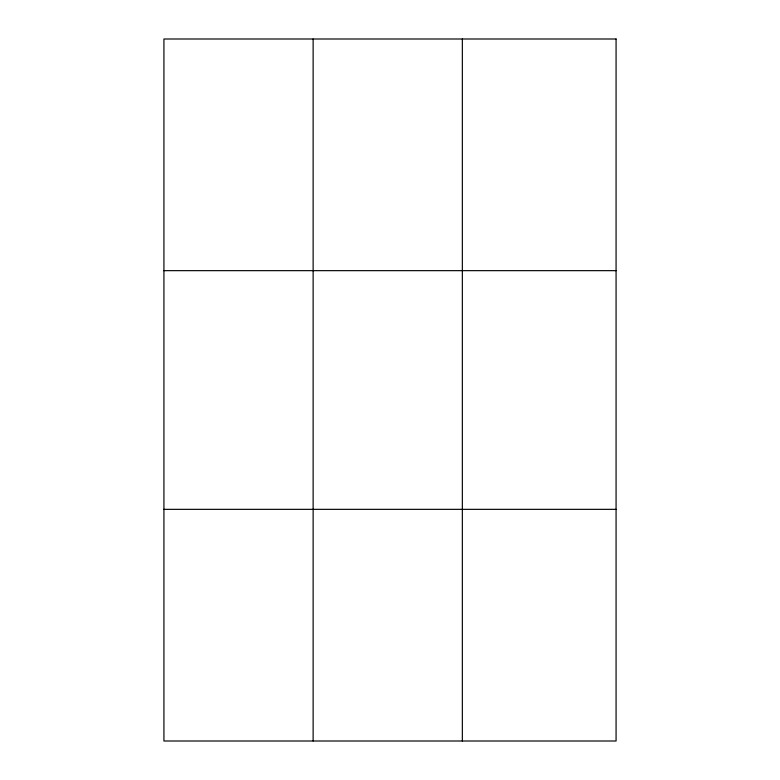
<?xml version="1.0" encoding="UTF-8"?>
<svg xmlns="http://www.w3.org/2000/svg" width="780" height="780" viewBox="0 0 780 780"><rect width="100%" height="100%" fill="white"/><g stroke="black" fill="none" stroke-linecap="round" stroke-linejoin="round"><path stroke-width="1.17" d="M313.131 741L313.131 39M462.345 741L462.345 39M163.927 270.66L616.073 270.66M163.927 509.34L616.073 509.34M616.073 39L616.073 741L163.927 741L163.927 39L616.073 39"/></g></svg>
